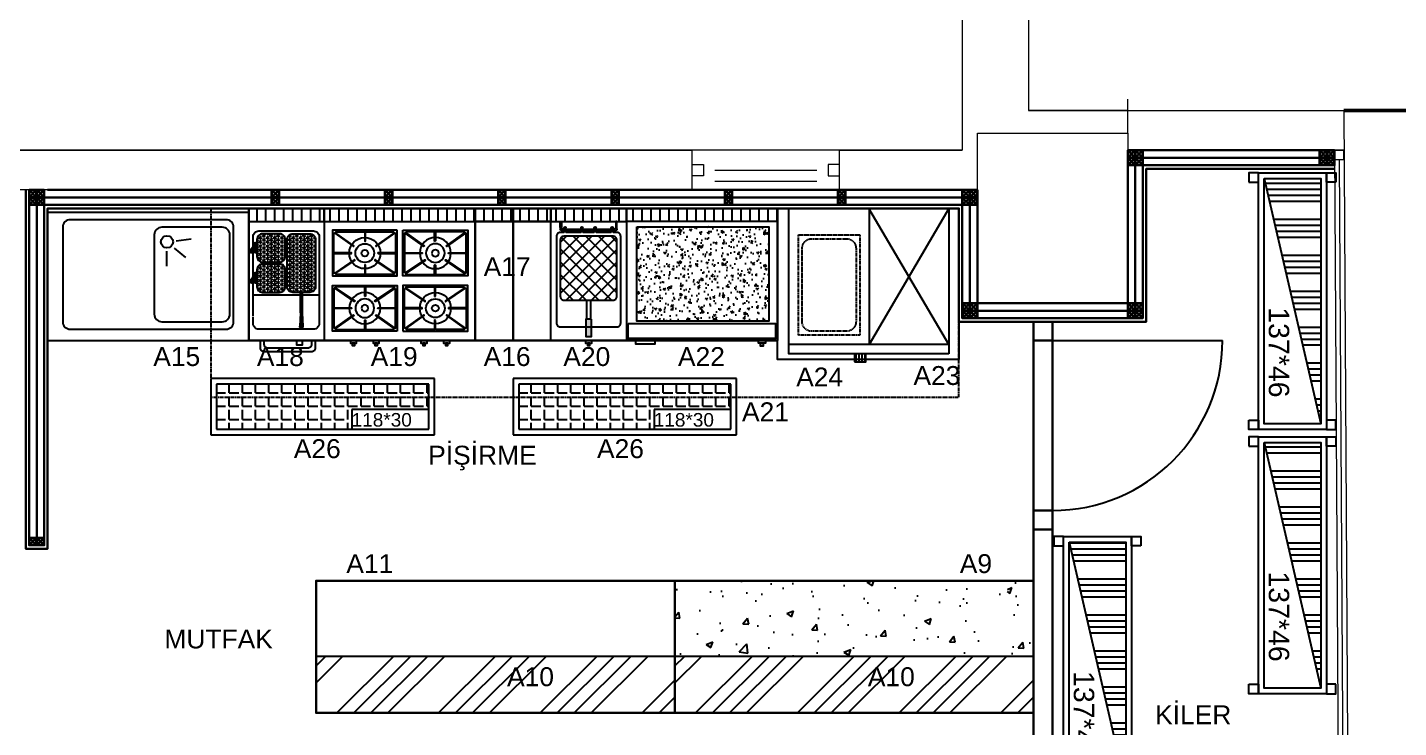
# Model space of a CAD drawing. Header units: inches. Extents: x -51836 to -42603, y 323 to 5499.
# Drawn here: x -48052 to -47325, y 3325 to 3696 of the extents above; entities that cross this region are included whole.
import ezdxf

# ---------------------------------------------------------------- set-up
doc = ezdxf.new("R2010")
doc.units = ezdxf.units.IN
doc.header["$MEASUREMENT"] = 0
doc.linetypes.add('DASHED', pattern=[0.75, 0.5, -0.25])
doc.layers.add('A-CAM', color=2, linetype='Continuous', lineweight=20)
doc.layers.add('G3', color=7, linetype='Continuous', lineweight=30)
for name, color, linetype in [('Kıtc-002 Çizgi', 7, 'Continuous'), ('Kıtc-028 Yer Izgarası', 252, 'Continuous'), ('Kıtc-041 İstif Rafı', 7, 'Continuous'), ('S2000-002 Çizgi', 7, 'Continuous'), ('S2000-003 Kapı', 3, 'Continuous'), ('S2000-008 Rakam', 1, 'Continuous'), ('S2000-040 Davlumbaz', 4, 'Continuous')]:
    doc.layers.add(name, color=color, linetype=linetype)
doc.styles.get("Standard").update_dxf_attribs({"font": 'arial.ttf'})

# ---------------------------------------------------------------- blocks, each defined once
blk = doc.blocks.new('A$C6C78665C')
at = {"layer": 'Kıtc-002 Çizgi'}
blk.add_lwpolyline([(31.23, 22.01), (0, 22.01), (0, 0), (31.23, 0), (31.23, 22.01)], dxfattribs=at)
blk.add_lwpolyline([(15.61, 21.26), (15.61, 16.88, 0.414214), (15.76, 16.73), (15.84, 16.73, 0.414214), (15.99, 16.88), (15.99, 21.26), (29.29, 21.26, -0.668179), (29.56, 20.61), (20.95, 14.5, 0.810443), (21.25, 14.27), (30.09, 20.6, -0.668179), (30.47, 20.44), (30.47, 11.19), (22.1, 11.19, 0.414214), (21.94, 11.04), (21.94, 10.97, 0.414214), (22.1, 10.82), (30.47, 10.82), (30.47, 1.93, -0.668179), (29.83, 1.67), (20.71, 7.78, 0.810443), (20.48, 7.48), (29.82, 1.14, -0.668179), (29.66, 0.75), (15.99, 0.75), (15.99, 5.13, 0.414214), (15.84, 5.28), (15.76, 5.28, 0.414214), (15.61, 5.13), (15.61, 0.75), (1.93, 0.75, -0.668179), (1.67, 1.4), (10.78, 7.51, 0.810443), (10.48, 7.74), (1.14, 1.41, -0.668179), (0.75, 1.57), (0.75, 10.82), (9.13, 10.82, 0.414214), (9.28, 10.97), (9.28, 11.04, 0.414214), (9.13, 11.19), (0.75, 11.19), (0.75, 20.44, -0.668179), (1.14, 20.6), (9.98, 14.27, 0.810443), (10.28, 14.5), (1.67, 20.61, -0.668179), (1.93, 21.26)], format="xyb", close=True, dxfattribs=at)
for radius in [7.5, 4.5, 1.61]:
    blk.add_circle((15.61, 11), radius, dxfattribs=at)
blk = doc.blocks.new('A$C75CF3E82')
at = {"layer": 'Kıtc-002 Çizgi'}
h = blk.add_hatch(dxfattribs=at)
h.set_pattern_fill('ANSI31', color=256, scale=1.5, angle=45, style=0)
h.set_pattern_definition([(90, (-2757.95, -5802.315), (-4.7625, 9e-16), [])])
h.paths.add_polyline_path([(80, 65.62), (80, 72.62), (0.04, 72.62), (0.04, 65.62)])
blk.add_line((80, 65.62), (0, 65.62), dxfattribs=at)
for points in [[(0, 72.62), (80, 72.62), (80, 2.62), (0, 2.62)], [(13.54, 2.62), (16.82, 2.62), (16.82, 1.31), (13.54, 1.31)], [(14.52, 1.31), (15.83, 1.31), (15.83, 0), (14.52, 0)], [(25.54, 2.62), (28.82, 2.62), (28.82, 1.31), (25.54, 1.31)], [(26.52, 1.31), (27.83, 1.31), (27.83, 0), (26.52, 0)], [(50.89, 2.62), (54.17, 2.62), (54.17, 1.31), (50.89, 1.31)], [(51.87, 1.31), (53.18, 1.31), (53.18, 0), (51.87, 0)], [(62.89, 2.62), (66.17, 2.62), (66.17, 1.31), (62.89, 1.31)], [(63.87, 1.31), (65.18, 1.31), (65.18, 0), (63.87, 0)]]:
    blk.add_lwpolyline(points, close=True, dxfattribs=at)
for p, xscale, yscale, zscale in [((4, 36.84), 1.099999999999909, 1.099999999999909, 1.099999999999909), ((75.7, 36.84), -1.099999999999909, 1.100000000000362, 1.1)]:
    blk.add_blockref('A$C6C78665C', p, dxfattribs=dict(at, xscale=xscale, yscale=yscale, zscale=zscale))
at = {"layer": 'Kıtc-002 Çizgi', "rotation": 180}
for p, xscale, yscale, zscale in [((4, 31.84), -1.099999999999909, 1.100000000000362, 1.1), ((75.7, 31.84), 1.099999999999909, 1.099999999999909, 1.099999999999909)]:
    blk.add_blockref('A$C6C78665C', p, dxfattribs=dict(at, xscale=xscale, yscale=yscale, zscale=zscale))
blk = doc.blocks.new('A$C4C8D6271')
at = {"layer": 'Kıtc-002 Çizgi'}
h = blk.add_hatch(dxfattribs=at)
h.set_pattern_fill('ANSI31', color=256, scale=1.5, angle=45, style=0)
h.set_pattern_definition([(90, (-3458.603, -4993.7387), (-4.7625, 9e-16), [])])
h.paths.add_polyline_path([(0, 72.62), (0, 65.62), (40, 65.62), (40, 72.62)])
h = blk.add_hatch(color=256, dxfattribs=at)
h.paths.add_polyline_path([(35, 61.8), (35, 62.44), (35, 65.62), (34.36, 65.62), (34.36, 62.44, -0.414214), (33.36, 61.44), (33, 61.44), (33, 60.8), (34, 60.8, 0.414214)])
h.paths.add_polyline_path([(32, 61.44), (24, 61.44), (24, 60.8), (32, 60.8)])
h.paths.add_polyline_path([(23, 61.44), (17, 61.44), (17, 60.8), (23, 60.8)])
h.paths.add_polyline_path([(16, 61.44), (8, 61.44), (8, 60.8), (16, 60.8)])
h.paths.add_polyline_path([(5.64, 62.44), (5.64, 65.62), (5, 65.62), (5, 61.8, 0.414214), (6, 60.8), (6.64, 60.8), (7, 60.8), (7, 61.44), (6.64, 61.44, -0.414214)])
h = blk.add_hatch(dxfattribs=at)
h.set_pattern_fill('ANSI37', color=256, scale=1.5, style=0)
h.set_pattern_definition([(45, (-3527.4763, -4976.5224), (-3.367596, 3.367596), []), (135, (-3527.4763, -4976.5224), (-3.367596, -3.367596), [])])
h.paths.add_polyline_path([(7, 57.84, 0.414214), (5, 55.84), (5, 26.01, 0.414214), (7, 24.01), (33, 24.01, 0.414214), (35, 26.01), (35, 55.84, 0.414214), (33, 57.84)])
blk.add_hatch(color=256, dxfattribs=at).paths.add_polyline_path([(18.49, 14.01), (21.51, 14.01), (21.51, 4.84), (18.49, 4.84)])
for p, q in [((5, 61.8), (5, 65.62)), ((5, 65.62), (5.64, 65.62)), ((5.64, 65.62), (5.64, 62.44)), ((34.36, 65.62), (34.36, 62.44)), ((35, 65.62), (34.36, 65.62)), ((35, 62.44), (35, 65.62)), ((6.64, 60.8), (6, 60.8)), ((6.64, 61.44), (7, 61.44)), ((7, 60.8), (6.64, 60.8)), ((7, 59.84), (7, 62.32)), ((8, 59.84), (8, 62.32)), ((8, 61.44), (16, 61.44)), ((16, 60.8), (8, 60.8)), ((16, 59.84), (16, 62.32)), ((17, 59.84), (17, 62.32)), ((17, 61.44), (23, 61.44)), ((23, 60.8), (17, 60.8)), ((23, 59.84), (23, 62.32)), ((24, 59.84), (24, 62.32)), ((24, 61.44), (32, 61.44)), ((32, 60.8), (24, 60.8)), ((32, 59.84), (32, 62.32)), ((33, 59.84), (33, 62.32)), ((33, 61.44), (33.36, 61.44)), ((34, 60.8), (33, 60.8)), ((35, 62.44), (35, 61.8))]:
    blk.add_line(p, q, dxfattribs=at)
for points in [[(0, 2.62), (40, 2.62), (40, 72.62), (0, 72.62)], [(0, 72.62), (40, 72.62), (40, 65.62), (0, 65.62)], [(19, 24.01), (19, 14.01), (21, 14.01), (21, 24.01)], [(18.49, 14.01), (21.51, 14.01), (21.51, 4.84), (18.49, 4.84)], [(18.36, 2.62), (21.64, 2.62), (21.64, 1.31), (18.36, 1.31)], [(19.34, 1.31), (20.66, 1.31), (20.66, 0), (19.34, 0)]]:
    blk.add_lwpolyline(points, close=True, dxfattribs=at)
for points in [[(29, 9.84), (5, 9.84, -0.414214), (3, 11.84), (3, 57.84, -0.414214), (5, 59.84), (7, 59.84)], [(33, 59.84), (35, 59.84, -0.414214), (37, 57.84), (37, 11.84, -0.414214), (35, 9.84), (29, 9.84)]]:
    blk.add_lwpolyline(points, format="xyb", dxfattribs=at)
for points in [[(8, 59.84), (16, 59.84)], [(17, 59.84), (23, 59.84)], [(24, 59.84), (32, 59.84)]]:
    blk.add_lwpolyline(points, dxfattribs=at)
blk.add_lwpolyline([(7, 57.84), (33, 57.84, -0.414214), (35, 55.84), (35, 26.01, -0.414214), (33, 24.01), (7, 24.01, -0.414214), (5, 26.01), (5, 55.84, -0.414214)], format="xyb", close=True, dxfattribs=at)
for centre, radius, start, end in [((6, 61.8), 1, 180, 270), ((6.64, 62.44), 1, 180, 270), ((7.5, 62.32), 0.5, 0, 180), ((16.5, 62.32), 0.5, 0, 180), ((23.5, 62.32), 0.5, 0, 180), ((32.5, 62.32), 0.5, 0, 180), ((33.36, 62.44), 1, 270, 0), ((34, 61.8), 1, 270, 0)]:
    blk.add_arc(centre, radius, start, end, dxfattribs=at)
blk = doc.blocks.new('A$C687967E6')
at = {"layer": 'Kıtc-002 Çizgi'}
h = blk.add_hatch(dxfattribs=at)
h.set_pattern_fill('ANSI31', color=256, scale=1.5, angle=45, style=0)
h.set_pattern_definition([(90, (-3652.638, -4988.124), (-4.7625, 9e-16), [])])
h.paths.add_polyline_path([(40, 69), (40, 76), (0, 76), (0, 69)])
h = blk.add_hatch(dxfattribs=at)
h.set_pattern_fill('HEX', color=256, scale=0.2, style=0)
h.set_pattern_definition([(0, (-3709.3886, -4964.9235), (0, 1.099852), [0.635, -1.27]), (120, (-3709.3886, -4964.9235), (-0.95249977, -0.549926), [0.635, -1.27]), (60, (-3708.7536, -4964.9235), (-0.95249977, 0.549926), [0.635, -1.27])])
h.paths.add_polyline_path([(7.64, 62.53, 0.414214), (4.64, 59.53), (4.64, 34.53, 0.414214), (7.64, 31.53), (16.64, 31.53, 0.414214), (19.64, 34.53), (19.64, 59.53, 0.414214), (16.64, 62.53)])
h = blk.add_hatch(dxfattribs=at)
h.set_pattern_fill('HEX', color=256, scale=0.2, style=0)
h.set_pattern_definition([(180, (3749.6625, -4964.9235), (0, 1.099852), [0.635, -1.27]), (60, (3749.6625, -4964.9235), (0.95249977, -0.549926), [0.635, -1.27]), (120, (3749.0275, -4964.9235), (0.95249977, 0.549926), [0.635, -1.27])])
h.paths.add_polyline_path([(23.64, 62.53, 0.414214), (20.64, 59.53), (20.64, 50.53, 0.414214), (23.64, 47.53), (32.64, 47.53, 0.414214), (35.64, 50.53), (35.64, 59.53, 0.414214), (32.64, 62.53)])
for points in [[(37.81, 52.86, 1), (39.28, 53.64), (37.9, 55.46), (37.07, 55.03)], [(37.81, 36.83, 1), (39.28, 37.61), (37.9, 39.43), (37.07, 38.99)], [(11.3, 13.39, 1), (12.97, 13.39), (12.6, 20.65), (11.67, 20.65)]]:
    blk.add_hatch(color=256, dxfattribs=at).paths.add_polyline_path(points)
h = blk.add_hatch(dxfattribs=at)
h.set_pattern_fill('HEX', color=256, scale=0.2, style=0)
h.set_pattern_definition([(180, (3749.6625, -4980.9235), (0, 1.099852), [0.635, -1.27]), (60, (3749.6625, -4980.9235), (0.95249977, -0.549926), [0.635, -1.27]), (120, (3749.0275, -4980.9235), (0.95249977, 0.549926), [0.635, -1.27])])
h.paths.add_polyline_path([(23.64, 46.53, 0.414214), (20.64, 43.53), (20.64, 34.53, 0.414214), (23.64, 31.53), (32.64, 31.53, 0.414214), (35.64, 34.53), (35.64, 43.53, 0.414214), (32.64, 46.53)])
for p, q in [((37.9, 55.46), (37.07, 55.03)), ((37.07, 55.03), (37.81, 52.86)), ((37.9, 55.46), (39.28, 53.64)), ((37.9, 39.43), (37.07, 38.99)), ((37.07, 38.99), (37.81, 36.83)), ((37.9, 39.43), (39.28, 37.61)), ((2.68, 30.03), (11.67, 30.03)), ((12.6, 30.03), (37.68, 30.03)), ((11.67, 20.65), (11.3, 13.39)), ((12.6, 20.65), (11.67, 20.65)), ((12.6, 20.65), (12.97, 13.39))]:
    blk.add_line(p, q, dxfattribs=at)
for points in [[(0, 6), (40, 6), (40, 76), (0, 76)], [(0, 76), (40, 76), (40, 69), (0, 69)], [(11.5, 6), (14.78, 6), (14.78, 3.69), (11.5, 3.69)]]:
    blk.add_lwpolyline(points, close=True, dxfattribs=at)
for points in [[(37.68, 19.03), (37.68, 61.03, 0.414214), (34.68, 64.03), (5.68, 64.03, 0.414214), (2.68, 61.03), (2.68, 18.68)], [(2.68, 18.68), (2.68, 15.03, 0.414214), (5.68, 12.03), (34.68, 12.03, 0.414214), (37.68, 15.03), (37.68, 18.6)]]:
    blk.add_lwpolyline(points, format="xyb", dxfattribs=at)
for points in [[(7.64, 31.53), (16.64, 31.53, 0.414214), (19.64, 34.53), (19.64, 59.53, 0.414214), (16.64, 62.53), (7.64, 62.53, 0.414214), (4.64, 59.53), (4.64, 34.53, 0.414214)], [(32.64, 47.53), (23.64, 47.53, -0.414214), (20.64, 50.53), (20.64, 59.53, -0.414214), (23.64, 62.53), (32.64, 62.53, -0.414214), (35.64, 59.53), (35.64, 50.53, -0.414214)], [(32.64, 31.53), (23.64, 31.53, -0.414214), (20.64, 34.53), (20.64, 43.53, -0.414214), (23.64, 46.53), (32.64, 46.53, -0.414214), (35.64, 43.53), (35.64, 34.53, -0.414214)], [(6.75, 0), (31.75, 0, 0.414214), (33.75, 2), (33.75, 6), (4.75, 6), (4.75, 2, 0.414214)], [(8.75, 2), (29.75, 2, 0.414214), (31.75, 4), (31.75, 6), (6.75, 6), (6.75, 4, 0.414214)]]:
    blk.add_lwpolyline(points, format="xyb", close=True, dxfattribs=at)
for points in [[(37.9, 55.46), (36.55, 58.01), (35.72, 57.57), (37.07, 55.03)], [(35.72, 57.57), (35.72, 52.49), (36.66, 52.49), (36.66, 55.81)], [(35.72, 53.08), (35.72, 52.49)], [(37.9, 39.43), (36.55, 41.97), (35.72, 41.54), (37.07, 38.99)], [(35.72, 41.54), (35.72, 36.46), (36.66, 36.46), (36.66, 39.78)], [(35.72, 37.05), (35.72, 36.46)], [(12.6, 20.65), (12.6, 31.53), (11.67, 31.53), (11.67, 20.65)]]:
    blk.add_lwpolyline(points, dxfattribs=at)
for centre, start, end in [((38.54, 53.25), 189.38009, 46.50604), ((38.54, 37.22), 189.38009, 46.50604), ((12.14, 13.39), 161.43703, 18.56297)]:
    blk.add_arc(centre, 0.835, start, end, dxfattribs=at)
blk = doc.blocks.new('A$C607B2ABD')
at = {"layer": 'Kıtc-002 Çizgi'}
h = blk.add_hatch(dxfattribs=at)
h.set_pattern_fill('ANSI31', color=256, scale=1.5, angle=45, style=0)
h.set_pattern_definition([(90, (-2258.432, -7094.4935), (-4.7625, 9e-16), [])])
h.paths.add_polyline_path([(0, 70), (0, 63), (40, 63), (40, 70)])
blk.add_line((40, 63), (0, 63), dxfattribs=at)
for points in [[(0, 70), (40, 70), (40, 0), (0, 0)], [(0, 63), (40, 63), (40, 0), (0, 0)]]:
    blk.add_lwpolyline(points, close=True, dxfattribs=at)
blk = doc.blocks.new('A$C6B106424')
at = {"layer": 'Kıtc-002 Çizgi'}
h = blk.add_hatch(dxfattribs=at)
h.set_pattern_fill('LINE', color=256, scale=0.5, angle=90, style=0)
h.set_pattern_definition([(90, (-1215.703, -3768.8105), (-1.5875, 1e-16), [])])
h.paths.add_polyline_path([(50.06, 4.26), (43.91, 4.26), (43.91, 0), (50.06, 0)])
for p, q in [((0, 9.26), (42.35, 81.36)), ((0, 81.36), (42.2, 9.26)), ((42.2, 81.36), (42.2, 9.26)), ((0, 9.26), (84.7, 9.26))]:
    blk.add_line(p, q, dxfattribs=at)
for points in [[(0, 4.26), (84.7, 4.26), (84.7, 81.36), (0, 81.36)], [(50.06, 0), (43.91, 0), (43.91, 4.26), (50.06, 4.26)]]:
    blk.add_lwpolyline(points, close=True, dxfattribs=at)
at = {"layer": 'Kıtc-002 Çizgi', "linetype": 'DASHED'}
blk.add_lwpolyline([(47.2, 67.26), (47.2, 14.26), (79.7, 14.26), (79.7, 67.26)], close=True, dxfattribs=at)
blk.add_lwpolyline([(49.2, 60.26), (49.2, 21.26, 0.414214), (54.2, 16.26), (72.7, 16.26, 0.414214), (77.7, 21.26), (77.7, 60.26, 0.414214), (72.7, 65.26), (54.2, 65.26, 0.414214)], format="xyb", close=True, dxfattribs=at)
blk = doc.blocks.new('A$C09E06200')
at = {"layer": 'Kıtc-028 Yer Izgarası'}
for p, q in [((118.4, 30), (0, 30)), ((0, 30), (0, 0)), ((118.4, 0), (118.4, 30)), ((115.4, 27), (3, 27)), ((3, 27), (3, 3)), ((3, 22.26), (7.74, 22.26)), ((9.65, 22.26), (9.65, 27)), ((9.65, 22.26), (14.73, 22.26)), ((16.63, 22.26), (16.63, 27)), ((16.63, 22.26), (21.71, 22.26)), ((23.62, 22.26), (23.62, 27)), ((23.62, 22.26), (28.7, 22.26)), ((30.6, 22.26), (30.6, 27)), ((30.6, 22.26), (35.68, 22.26)), ((37.59, 22.26), (37.59, 27)), ((37.59, 22.26), (42.67, 22.26)), ((44.57, 22.26), (44.57, 27)), ((44.57, 22.26), (49.65, 22.26)), ((51.56, 22.26), (51.56, 27)), ((51.56, 22.26), (56.64, 22.26)), ((58.54, 22.26), (58.54, 27)), ((58.54, 22.26), (63.62, 22.26)), ((65.53, 22.26), (65.53, 27)), ((65.53, 22.26), (70.61, 22.26)), ((72.51, 22.26), (72.51, 27)), ((72.51, 22.26), (77.59, 22.26)), ((79.5, 22.26), (79.5, 27)), ((79.5, 22.26), (84.58, 22.26)), ((86.48, 22.26), (86.48, 27)), ((86.48, 22.26), (91.56, 22.26)), ((93.47, 22.26), (93.47, 27)), ((93.47, 22.26), (98.55, 22.26)), ((100.45, 22.26), (100.45, 27)), ((100.45, 22.26), (105.53, 22.26)), ((107.44, 22.26), (107.44, 27)), ((107.44, 22.26), (112.52, 22.26)), ((114.42, 22.26), (114.42, 27)), ((114.42, 22.26), (115.4, 22.26)), ((115.4, 3), (115.4, 27)), ((3, 15.27), (7.74, 15.27)), ((9.65, 15.27), (9.65, 20.35)), ((9.65, 15.27), (14.73, 15.27)), ((16.63, 15.27), (16.63, 20.35)), ((16.63, 15.27), (21.71, 15.27)), ((23.62, 15.27), (23.62, 20.35)), ((23.62, 15.27), (28.7, 15.27)), ((30.6, 15.27), (30.6, 20.35)), ((30.6, 15.27), (35.68, 15.27)), ((37.59, 15.27), (37.59, 20.35)), ((37.59, 15.27), (42.67, 15.27)), ((44.57, 15.27), (44.57, 20.35)), ((44.57, 15.27), (49.65, 15.27)), ((51.56, 15.27), (51.56, 20.35)), ((51.56, 15.27), (56.64, 15.27)), ((58.54, 15.27), (58.54, 20.35)), ((58.54, 15.27), (63.62, 15.27)), ((65.53, 15.27), (65.53, 20.35)), ((65.53, 15.27), (70.61, 15.27)), ((72.51, 15.27), (72.51, 20.35)), ((72.51, 15.27), (77.59, 15.27)), ((79.5, 15.27), (79.5, 20.35)), ((79.5, 15.27), (84.58, 15.27)), ((86.48, 15.27), (86.48, 20.35)), ((86.48, 15.27), (91.56, 15.27)), ((93.47, 15.27), (93.47, 20.35)), ((93.47, 15.27), (98.55, 15.27)), ((100.45, 15.27), (100.45, 20.35)), ((100.45, 15.27), (105.53, 15.27)), ((107.44, 15.27), (107.44, 20.35)), ((107.44, 15.27), (112.52, 15.27)), ((114.42, 15.27), (114.42, 20.35)), ((114.42, 15.27), (115.4, 15.27)), ((3, 8.29), (7.74, 8.29)), ((9.65, 8.29), (9.65, 13.37)), ((9.65, 8.29), (14.73, 8.29)), ((16.63, 8.29), (16.63, 13.37)), ((16.63, 8.29), (21.71, 8.29)), ((23.62, 8.29), (23.62, 13.37)), ((23.62, 8.29), (28.7, 8.29)), ((30.6, 8.29), (30.6, 13.37)), ((30.6, 8.29), (35.68, 8.29)), ((37.59, 8.29), (37.59, 13.37)), ((37.59, 8.29), (42.67, 8.29)), ((44.57, 8.29), (44.57, 13.37)), ((44.57, 8.29), (49.65, 8.29)), ((51.56, 8.29), (51.56, 13.37)), ((51.56, 8.29), (56.64, 8.29)), ((58.54, 8.29), (58.54, 13.37)), ((58.54, 8.29), (63.62, 8.29)), ((65.53, 8.29), (65.53, 13.37)), ((65.53, 8.29), (70.61, 8.29)), ((72.51, 8.29), (72.51, 13.37)), ((115.4, 13.5), (74.67, 13.5)), ((74.67, 13.5), (74.67, 3)), ((115.4, 3), (115.4, 13.5)), ((0, 0), (118.4, 0)), ((3, 3), (115.4, 3)), ((9.65, 3), (9.65, 6.38)), ((16.63, 3), (16.63, 6.38)), ((23.62, 3), (23.62, 6.38)), ((30.6, 3), (30.6, 6.38)), ((37.59, 3), (37.59, 6.38)), ((44.57, 3), (44.57, 6.38)), ((51.56, 3), (51.56, 6.38)), ((58.54, 3), (58.54, 6.38)), ((65.53, 3), (65.53, 6.38)), ((72.51, 3), (72.51, 6.38)), ((74.67, 3), (115.4, 3))]:
    blk.add_line(p, q, dxfattribs=at)
blk.add_text('118*30', height=7.2, dxfattribs=at).set_placement((74.5, 4.43))
blk = doc.blocks.new('A$C0D3C79C0')
at = {"layer": 'Kıtc-002 Çizgi'}
h = blk.add_hatch(dxfattribs=at)
h.set_pattern_fill('ANSI31', color=256, scale=1.5, angle=45, style=0)
h.set_pattern_definition([(90, (-4825.414, -5279.878), (-4.7625, 9e-16), [])])
h.paths.add_polyline_path([(80, 65.92), (80, 72.92), (0, 72.92), (0, 65.92)])
h = blk.add_hatch(dxfattribs=at)
h.set_pattern_fill('AR-CONC', color=256, scale=0.05, angle=45, style=0)
h.set_pattern_definition([(95, (-2766.7265, -4991.208), (7.004733, 5.877669), [0.9525, -10.4775]), (40, (-2766.726, -4991.208), (-8.000894, 5.50885), [0.762, -8.382]), (145.451, (-2766.143, -4990.718), (-0.996108, 11.386512), [0.8095, -8.9045]), (91.1842, (-2768.523, -4989.412), (11.070512, 8.09767), [1.42875, -15.71625]), (141.6356, (-2767.6, -4988.737), (-0.354307, 17.141322), [1.21425, -13.35675]), (36.184, (-2768.523, -4989.412), (-0.35428, 17.14132), [1.143, -12.573]), (66, (-2767.1755, -4988.963), (8.976028, 1.744763), [0.9525, -10.4775]), (11, (-2767.1755, -4988.963), (-4.326996, 8.69706), [0.762, -8.382]), (116.4514, (-2766.4275, -4988.817), (4.649002, 10.441823), [0.8095, -8.9045]), (82.5, (-2766.7265, -4991.2078), (-2.8802735, 3.0986707), [0, -8.2804, 0, -8.509, 0, -8.41375]), (52.5, (-2766.7265, -4991.208), (-1.1794864, 5.90435), [0, -4.8514, 0, -8.0899, 0, -3.20675]), (12.5, (-2768.729, -4993.2104), (4.9963932, 4.5913098), [0, -3.175, 0, -9.906, 0, -13.1445]), (2.5, (-2769.627, -4994.1084), (4.338195, 6.1361196), [0, -4.1275, 0, -6.5786, 0, -9.3345])])
h.paths.add_polyline_path([(75.53, 13.21), (75.53, 63.21), (5.53, 63.21), (5.53, 13.21)])
for points in [[(0, 2.92), (80, 2.92), (80, 72.92), (0, 72.92)], [(0, 72.92), (80, 72.92), (80, 65.92), (0, 65.92)], [(5.53, 63.21), (75.53, 63.21), (75.53, 13.21), (5.53, 13.21)], [(1, 11.92), (79, 11.92), (79, 3.92), (1, 3.92)], [(5, 2.92), (15, 2.92), (15, 0.92), (5, 0.92)], [(70.06, 2.92), (73.7, 2.92), (73.7, 1.46), (70.06, 1.46)], [(71.02, 1.46), (72.48, 1.46), (72.48, 0), (71.02, 0)]]:
    blk.add_lwpolyline(points, close=True, dxfattribs=at)
blk = doc.blocks.new('A$C728B608C')
at = {"layer": 'Kıtc-041 İstif Rafı'}
h = blk.add_hatch(dxfattribs=at)
h.set_pattern_fill('ANSI34', color=254, angle=45)
h.set_pattern_definition([(90, (8635.455, 5796.05), (-19.05, 4e-15), []), (90, (8638.63, 5799.225), (-19.05, 4e-15), []), (90, (8641.805, 5802.4), (-19.05, 4e-15), []), (90, (8644.98, 5805.575), (-19.05, 4e-15), [])])
h.paths.add_polyline_path([(133, 38), (3, 38), (3, 8)])
blk.add_line((3, 8), (133, 38), dxfattribs=at)
for points in [[(5, 46), (5, 41), (0, 41), (0, 46)], [(131, 46), (131, 41), (136, 41), (136, 46)], [(0, 5), (0, 41), (136, 41), (136, 5)], [(3, 8), (3, 38), (133, 38), (133, 8)], [(5, 0), (5, 5), (0, 5), (0, 0)], [(131, 0), (131, 5), (136, 5), (136, 0)]]:
    blk.add_lwpolyline(points, close=True, dxfattribs=at)
blk.add_text('137*46', height=10.8, dxfattribs=at).set_placement((71.23, 10.5))
blk = doc.blocks.new('4. kat')
at = {"layer": 'A-CAM', "color": 7, "linetype": 'Continuous', "lineweight": 20}
for p, q in [((-51938.49, 19909.12), (-51938.49, 19813.21)), ((-51885.86, 19801.21), (-51885.86, 19819.21)), ((-51973.52, 19812.21), (-51973.52, 19792.21)), ((-51973.49, 19812.21), (-51973.49, 19792.21)), ((-51885.86, 19813.21), (-51938.49, 19813.21)), ((-52503.52, 19792.21), (-52116.52, 19792.21)), ((-52503.49, 19792.21), (-52116.49, 19792.21)), ((-52116.52, 19771.21), (-52116.52, 19792.21)), ((-52038.52, 19792.21), (-52116.52, 19792.21)), ((-52116.49, 19771.21), (-52116.49, 19792.21)), ((-52038.49, 19792.21), (-52116.49, 19792.21)), ((-52038.52, 19771.21), (-52038.52, 19792.21)), ((-52038.52, 19792.21), (-51973.52, 19792.21)), ((-52038.49, 19771.21), (-52038.49, 19792.21)), ((-52038.49, 19792.21), (-51973.49, 19792.21)), ((-52104.52, 19781.71), (-52050.52, 19781.71)), ((-52104.49, 19781.71), (-52050.49, 19781.71)), ((-52050.52, 19775.71), (-52104.52, 19775.71)), ((-52050.49, 19775.71), (-52104.49, 19775.71)), ((-52333.52, 19771.21), (-52503.52, 19771.21)), ((-52333.49, 19771.21), (-52503.49, 19771.21)), ((-52305.49, 19771.21), (-52333.49, 19771.21)), ((-52116.49, 19771.21), (-52305.49, 19771.21)), ((-51986.02, 19771.21), (-52175.02, 19771.21)), ((-52135.02, 19771.21), (-52163.02, 19771.21)), ((-52038.52, 19771.21), (-52116.52, 19771.21)), ((-52038.49, 19771.21), (-52116.49, 19771.21)), ((-51965.52, 19771.21), (-52038.52, 19771.21)), ((-51965.49, 19771.21), (-52038.49, 19771.21))]:
    blk.add_line(p, q, dxfattribs=at)
for points in [[(-51973.49, 19909.12), (-51973.49, 19792.21), (-52503.49, 19792.21)], [(-51771.48, 19813.21), (-51764.35, 18598.21), (-53132.99, 18598.21)], [(-51938.49, 19813.21), (-51771.45, 19813.21)], [(-51776.36, 19792.21), (-51769.35, 18603.21), (-53132.99, 18603.21)], [(-51885.86, 19792.21), (-51771.36, 19792.21)], [(-51776.36, 19792.21), (-51771.36, 19792.21)], [(-51776.39, 19787.21), (-51771.39, 19787.21)], [(-51776.36, 19787.21), (-51771.36, 19787.21)], [(-51773.96, 19787.21), (-51766.85, 18603.21)]]:
    blk.add_lwpolyline(points, dxfattribs=at)
for points in [[(-51965.52, 19801.21), (-51885.89, 19801.21), (-51885.89, 19711.21), (-51965.52, 19711.21), (-51965.52, 19801.21)], [(-51965.49, 19801.21), (-51885.86, 19801.21), (-51885.86, 19711.21), (-51965.49, 19711.21), (-51965.49, 19801.21)], [(-51776.36, 19787.21), (-51771.39, 19787.21), (-51771.39, 19792.21), (-51776.36, 19792.21)], [(-51776.34, 19787.21), (-51771.36, 19787.21), (-51771.36, 19792.21), (-51776.34, 19792.21)], [(-52116.52, 19784.71), (-52110.52, 19784.71), (-52110.52, 19778.71), (-52116.52, 19778.71), (-52116.52, 19784.71)], [(-52116.49, 19784.71), (-52110.49, 19784.71), (-52110.49, 19778.71), (-52116.49, 19778.71), (-52116.49, 19784.71)], [(-52038.52, 19784.71), (-52044.52, 19784.71), (-52044.52, 19778.71), (-52038.52, 19778.71), (-52038.52, 19784.71)], [(-52038.49, 19784.71), (-52044.49, 19784.71), (-52044.49, 19778.71), (-52038.49, 19778.71), (-52038.49, 19784.71)]]:
    blk.add_lwpolyline(points, close=True, dxfattribs=at)

msp = doc.modelspace()

# ---------------------------------------------------------------- hatches: boundary and pattern name
at = {"layer": 'Kıtc-002 Çizgi'}
h = msp.add_hatch(dxfattribs=at)
h.set_pattern_fill('ANSI34', color=254, scale=2, style=0)
h.set_pattern_definition([(45, (-52296.01, 1295.632), (-26.94077, 26.94077), []), (45, (-52287.03, 1295.632), (-26.94077, 26.94077), []), (45, (-52278.05, 1295.632), (-26.94077, 26.94077), []), (45, (-52269.07, 1295.632), (-26.94077, 26.94077), [])])
h.paths.add_polyline_path([(-47898.69, 3363.13), (-47898.69, 3333.13), (-47708.69, 3333.13), (-47708.69, 3363.13)])
h = msp.add_hatch(dxfattribs=at)
h.set_pattern_fill('ANSI34', color=254, scale=2, style=0)
h.set_pattern_definition([(45, (-52106.01, 1295.632), (-26.94077, 26.94077), []), (45, (-52097.03, 1295.632), (-26.94077, 26.94077), []), (45, (-52088.05, 1295.632), (-26.94077, 26.94077), []), (45, (-52079.07, 1295.632), (-26.94077, 26.94077), [])])
h.paths.add_polyline_path([(-47708.69, 3363.13), (-47708.69, 3333.13), (-47518.69, 3333.13), (-47518.69, 3363.13)])
at = {"layer": 'S2000-002 Çizgi'}
h = msp.add_hatch(dxfattribs=at)
h.set_pattern_fill('AR-CONC', color=256, scale=0.2)
h.set_pattern_definition([(50, (-56169.973, -500.344), (36.43693, -3.18782), [3.81, -41.91]), (355, (-56169.973, -500.344), (-7.04868, 38.21137), [3.048, -33.52812]), (100.45144, (-56166.937, -500.61), (29.38825, 35.02355), [3.238, -35.61805]), (46.1842, (-56169.973, -490.184), (54.2158, -8.40847), [5.715, -62.865]), (96.63556, (-56165.455, -490.885), (47.48083, 49.48522), [4.857, -53.42712]), (351.18415, (-56169.973, -490.184), (47.48083, 49.48522), [4.572, -50.29195]), (21, (-56164.893, -492.724), (30.32288, -20.45304), [3.81, -41.91]), (326, (-56164.893, -492.724), (12.3604, 36.8376), [3.048, -33.528]), (71.45144, (-56162.367, -494.43), (42.68328, 16.38455), [3.238, -35.61799]), (37.5, (-56169.973, -500.344), (0.61772, 16.911008), [0, -33.1216, 0, -34.036, 0, -33.655]), (7.5, (-56169.973, -500.344), (13.363933, 20.036115), [0, -19.4056, 0, -32.3596, 0, -12.827]), (327.5, (-56181.302, -500.344), (27.11812, -1.145749), [0, -12.7, 0, -39.624, 0, -52.578]), (317.5, (-56186.382, -500.344), (29.625836, 5.0853), [0, -16.51, 0, -26.3144, 0, -37.338])])
h.paths.add_polyline_path([(-47568.69, 3400.13), (-47705.69, 3400.13), (-47705.69, 3363.13), (-47568.69, 3363.13)], flags=17)
h.paths.add_polyline_path([(-47565.69, 3403.13), (-47708.69, 3403.13), (-47708.69, 3363.13), (-47705.69, 3363.13), (-47705.69, 3400.13), (-47568.69, 3400.13), (-47568.69, 3363.13), (-47565.69, 3363.13)])
h.paths.add_polyline_path([(-47518.69, 3403.13), (-47565.69, 3403.13), (-47565.69, 3363.13), (-47518.69, 3363.13)])
h.paths.add_polyline_path([(-47551.69, 3398.11), (-47551.52, 3398.84), (-47551.03, 3399.48), (-47550.22, 3399.93), (-47549.07, 3400.11), (-47547.62, 3399.93), (-47545.91, 3399.48), (-47544.05, 3398.84), (-47542.1, 3398.11), (-47540.15, 3398.84), (-47538.29, 3399.48), (-47536.59, 3399.93), (-47535.13, 3400.11), (-47533.99, 3399.93), (-47533.17, 3399.48), (-47532.68, 3398.84), (-47532.52, 3398.11), (-47532.68, 3397.37), (-47533.17, 3396.73), (-47533.99, 3396.28), (-47535.13, 3396.1), (-47536.59, 3396.28), (-47538.29, 3396.73), (-47540.15, 3397.37), (-47542.1, 3398.11), (-47544.05, 3397.37), (-47545.91, 3396.73), (-47547.62, 3396.28), (-47549.07, 3396.1), (-47550.22, 3396.28), (-47551.03, 3396.73), (-47551.52, 3397.37)], flags=16)
h.paths.add_polyline_path([(-47544.05, 3398.84), (-47545.91, 3399.48), (-47547.62, 3399.93), (-47549.07, 3400.11), (-47550.22, 3399.93), (-47551.03, 3399.48), (-47551.52, 3398.84), (-47551.69, 3398.11), (-47551.52, 3397.37), (-47551.03, 3396.73), (-47550.22, 3396.28), (-47549.07, 3396.1), (-47547.62, 3396.28), (-47545.91, 3396.73), (-47544.05, 3397.37), (-47542.1, 3398.11)], flags=0)
h.paths.add_polyline_path([(-47532.68, 3398.84), (-47533.17, 3399.48), (-47533.99, 3399.93), (-47535.13, 3400.11), (-47536.59, 3399.93), (-47538.29, 3399.48), (-47540.15, 3398.84), (-47542.1, 3398.11), (-47540.15, 3397.37), (-47538.29, 3396.73), (-47536.59, 3396.28), (-47535.13, 3396.1), (-47533.99, 3396.28), (-47533.17, 3396.73), (-47532.68, 3397.37), (-47532.52, 3398.11)], flags=0)

# ---------------------------------------------------------------- linework, layer by layer
at = {"layer": 'A-CAM', "color": 7, "linetype": 'Continuous', "lineweight": 20}
msp.add_lwpolyline([(-47359.36, 3626.13), (-47354.39, 3626.13), (-47354.39, 3631.13), (-47359.36, 3631.13)], close=True, dxfattribs=at)
msp.add_lwpolyline([(-47359.39, 3626.13), (-47354.39, 3626.13)], dxfattribs=at)
at = {"layer": 'G3', "color": 1, "linetype": 'DASHED', "ltscale": 25, "const_width": 2}
msp.add_lwpolyline([(-47354.45, 3652.13), (-46795.4, 3652.13)], dxfattribs=at)
at = {"layer": 'G3'}
for points in [[(-47354.48, 3652.13), (-46402.49, 3655.28)], [(-48040.89, 3610.13), (-47548.52, 3610.13), (-47548.49, 3550.13), (-47468.89, 3550.13), (-47468.86, 3631.13), (-47359.34, 3631.13)]]:
    msp.add_lwpolyline(points, dxfattribs=at)
at = {"layer": 'G3', "color": 1}
for points in [[(-47468.89, 3627.13), (-47464.89, 3627.13), (-47464.89, 3631.13), (-47468.89, 3631.13), (-47468.89, 3627.13)], [(-47468.69, 3630.93), (-47465.09, 3627.33)], [(-47468.69, 3627.33), (-47465.09, 3630.93)], [(-47464.9, 3627.13), (-47460.9, 3627.13), (-47460.9, 3631.13), (-47464.9, 3631.13), (-47464.9, 3627.13)], [(-47464.7, 3630.93), (-47461.1, 3627.33)], [(-47464.7, 3627.33), (-47461.1, 3630.93)], [(-47367.36, 3627.13), (-47363.36, 3627.13), (-47363.36, 3631.13), (-47367.36, 3631.13), (-47367.36, 3627.13)], [(-47367.16, 3630.93), (-47363.56, 3627.33)], [(-47367.16, 3627.33), (-47363.56, 3630.93)], [(-47363.36, 3627.13), (-47359.36, 3627.13), (-47359.36, 3631.13), (-47363.36, 3631.13), (-47363.36, 3627.13)], [(-47363.16, 3630.93), (-47359.56, 3627.33)], [(-47363.16, 3627.33), (-47359.56, 3630.93)], [(-47468.89, 3623.13), (-47464.89, 3623.13), (-47464.89, 3627.13), (-47468.89, 3627.13), (-47468.89, 3623.13)], [(-47468.69, 3626.93), (-47465.09, 3623.33)], [(-47468.69, 3623.33), (-47465.09, 3626.93)], [(-47464.9, 3623.13), (-47460.9, 3623.13), (-47460.9, 3627.13), (-47464.9, 3627.13), (-47464.9, 3623.13)], [(-47464.7, 3626.93), (-47461.1, 3623.33)], [(-47464.7, 3623.33), (-47461.1, 3626.93)], [(-47367.36, 3623.13), (-47363.36, 3623.13), (-47363.36, 3627.13), (-47367.36, 3627.13), (-47367.36, 3623.13)], [(-47367.16, 3626.93), (-47363.56, 3623.33)], [(-47367.16, 3623.33), (-47363.56, 3626.93)], [(-47363.36, 3623.13), (-47359.36, 3623.13), (-47359.36, 3627.13), (-47363.36, 3627.13), (-47363.36, 3623.13)], [(-47363.16, 3626.93), (-47359.56, 3623.33)], [(-47363.16, 3623.33), (-47359.56, 3626.93)], [(-48050.69, 3606.13), (-48046.69, 3606.13), (-48046.69, 3610.13), (-48050.69, 3610.13), (-48050.69, 3606.13)], [(-48050.49, 3609.93), (-48046.89, 3606.33)], [(-48050.49, 3606.33), (-48046.89, 3609.93)], [(-48046.69, 3606.13), (-48042.69, 3606.13), (-48042.69, 3610.13), (-48046.69, 3610.13), (-48046.69, 3606.13)], [(-48046.49, 3609.93), (-48042.89, 3606.33)], [(-48046.49, 3606.33), (-48042.89, 3609.93)], [(-47922.32, 3606.13), (-47918.32, 3606.13), (-47918.32, 3610.13), (-47922.32, 3610.13), (-47922.32, 3606.13)], [(-47922.12, 3609.93), (-47918.52, 3606.33)], [(-47922.12, 3606.33), (-47918.52, 3609.93)], [(-47862.32, 3606.13), (-47858.32, 3606.13), (-47858.32, 3610.13), (-47862.32, 3610.13), (-47862.32, 3606.13)], [(-47862.12, 3609.93), (-47858.52, 3606.33)], [(-47862.12, 3606.33), (-47858.52, 3609.93)], [(-47802.32, 3606.13), (-47798.32, 3606.13), (-47798.32, 3610.13), (-47802.32, 3610.13), (-47802.32, 3606.13)], [(-47802.12, 3609.93), (-47798.52, 3606.33)], [(-47802.12, 3606.33), (-47798.52, 3609.93)], [(-47742.32, 3606.13), (-47738.32, 3606.13), (-47738.32, 3610.13), (-47742.32, 3610.13), (-47742.32, 3606.13)], [(-47742.12, 3609.93), (-47738.52, 3606.33)], [(-47742.12, 3606.33), (-47738.52, 3609.93)], [(-47682.32, 3606.13), (-47678.32, 3606.13), (-47678.32, 3610.13), (-47682.32, 3610.13), (-47682.32, 3606.13)], [(-47682.12, 3609.93), (-47678.52, 3606.33)], [(-47682.12, 3606.33), (-47678.52, 3609.93)], [(-47622.32, 3606.13), (-47618.32, 3606.13), (-47618.32, 3610.13), (-47622.32, 3610.13), (-47622.32, 3606.13)], [(-47622.12, 3609.93), (-47618.52, 3606.33)], [(-47622.12, 3606.33), (-47618.52, 3609.93)], [(-47556.52, 3606.13), (-47552.52, 3606.13), (-47552.52, 3610.13), (-47556.52, 3610.13), (-47556.52, 3606.13)], [(-47556.32, 3609.93), (-47552.72, 3606.33)], [(-47556.32, 3606.33), (-47552.72, 3609.93)], [(-47552.52, 3606.13), (-47548.52, 3606.13), (-47548.52, 3610.13), (-47552.52, 3610.13), (-47552.52, 3606.13)], [(-47552.32, 3609.93), (-47548.72, 3606.33)], [(-47552.32, 3606.33), (-47548.72, 3609.93)], [(-48050.69, 3602.13), (-48046.69, 3602.13), (-48046.69, 3606.13), (-48050.69, 3606.13), (-48050.69, 3602.13)], [(-48050.49, 3605.93), (-48046.89, 3602.33)], [(-48050.49, 3602.33), (-48046.89, 3605.93)], [(-48046.69, 3602.13), (-48042.69, 3602.13), (-48042.69, 3606.13), (-48046.69, 3606.13), (-48046.69, 3602.13)], [(-48046.49, 3605.93), (-48042.89, 3602.33)], [(-48046.49, 3602.33), (-48042.89, 3605.93)], [(-47922.32, 3602.13), (-47918.32, 3602.13), (-47918.32, 3606.13), (-47922.32, 3606.13), (-47922.32, 3602.13)], [(-47922.12, 3605.93), (-47918.52, 3602.33)], [(-47922.12, 3602.33), (-47918.52, 3605.93)], [(-47862.32, 3602.13), (-47858.32, 3602.13), (-47858.32, 3606.13), (-47862.32, 3606.13), (-47862.32, 3602.13)], [(-47862.12, 3605.93), (-47858.52, 3602.33)], [(-47862.12, 3602.33), (-47858.52, 3605.93)], [(-47802.32, 3602.13), (-47798.32, 3602.13), (-47798.32, 3606.13), (-47802.32, 3606.13), (-47802.32, 3602.13)], [(-47802.12, 3605.93), (-47798.52, 3602.33)], [(-47802.12, 3602.33), (-47798.52, 3605.93)], [(-47742.32, 3602.13), (-47738.32, 3602.13), (-47738.32, 3606.13), (-47742.32, 3606.13), (-47742.32, 3602.13)], [(-47742.12, 3605.93), (-47738.52, 3602.33)], [(-47742.12, 3602.33), (-47738.52, 3605.93)], [(-47682.32, 3602.13), (-47678.32, 3602.13), (-47678.32, 3606.13), (-47682.32, 3606.13), (-47682.32, 3602.13)], [(-47682.12, 3605.93), (-47678.52, 3602.33)], [(-47682.12, 3602.33), (-47678.52, 3605.93)], [(-47622.32, 3602.13), (-47618.32, 3602.13), (-47618.32, 3606.13), (-47622.32, 3606.13), (-47622.32, 3602.13)], [(-47622.12, 3605.93), (-47618.52, 3602.33)], [(-47622.12, 3602.33), (-47618.52, 3605.93)], [(-47556.52, 3602.13), (-47552.52, 3602.13), (-47552.52, 3606.13), (-47556.52, 3606.13), (-47556.52, 3602.13)], [(-47556.32, 3605.93), (-47552.72, 3602.33)], [(-47556.32, 3602.33), (-47552.72, 3605.93)], [(-47552.52, 3602.13), (-47548.52, 3602.13), (-47548.52, 3606.13), (-47552.52, 3606.13), (-47552.52, 3602.13)], [(-47552.32, 3605.93), (-47548.72, 3602.33)], [(-47552.32, 3602.33), (-47548.72, 3605.93)], [(-47556.48, 3546.13), (-47552.48, 3546.13), (-47552.48, 3550.13), (-47556.48, 3550.13), (-47556.48, 3546.13)], [(-47556.48, 3542.13), (-47552.48, 3542.13), (-47552.48, 3546.13), (-47556.48, 3546.13), (-47556.48, 3542.13)], [(-47556.28, 3549.93), (-47552.68, 3546.33)], [(-47556.28, 3546.33), (-47552.68, 3549.93)], [(-47556.28, 3545.93), (-47552.68, 3542.33)], [(-47556.28, 3542.33), (-47552.68, 3545.93)], [(-47552.49, 3546.13), (-47548.49, 3546.13), (-47548.49, 3550.13), (-47552.49, 3550.13), (-47552.49, 3546.13)], [(-47552.49, 3542.13), (-47548.49, 3542.13), (-47548.49, 3546.13), (-47552.49, 3546.13), (-47552.49, 3542.13)], [(-47552.29, 3549.93), (-47548.69, 3546.33)], [(-47552.29, 3546.33), (-47548.69, 3549.93)], [(-47552.29, 3545.93), (-47548.69, 3542.33)], [(-47552.29, 3542.33), (-47548.69, 3545.93)], [(-47468.89, 3546.13), (-47464.89, 3546.13), (-47464.89, 3550.13), (-47468.89, 3550.13), (-47468.89, 3546.13)], [(-47468.89, 3542.13), (-47464.89, 3542.13), (-47464.89, 3546.13), (-47468.89, 3546.13), (-47468.89, 3542.13)], [(-47468.69, 3549.93), (-47465.09, 3546.33)], [(-47468.69, 3546.33), (-47465.09, 3549.93)], [(-47468.69, 3545.93), (-47465.09, 3542.33)], [(-47468.69, 3542.33), (-47465.09, 3545.93)], [(-47464.9, 3546.13), (-47460.9, 3546.13), (-47460.9, 3550.13), (-47464.9, 3550.13), (-47464.9, 3546.13)], [(-47464.9, 3542.13), (-47460.9, 3542.13), (-47460.9, 3546.13), (-47464.9, 3546.13), (-47464.9, 3542.13)], [(-47464.7, 3549.93), (-47461.1, 3546.33)], [(-47464.7, 3546.33), (-47461.1, 3549.93)], [(-47464.7, 3545.93), (-47461.1, 3542.33)], [(-47464.7, 3542.33), (-47461.1, 3545.93)], [(-48050.69, 3421.93), (-48046.69, 3421.93), (-48046.69, 3425.93), (-48050.69, 3425.93), (-48050.69, 3421.93)], [(-48050.49, 3425.73), (-48046.89, 3422.13)], [(-48050.49, 3422.13), (-48046.89, 3425.73)], [(-48046.69, 3421.93), (-48042.69, 3421.93), (-48042.69, 3425.93), (-48046.69, 3425.93), (-48046.69, 3421.93)], [(-48046.49, 3425.73), (-48042.89, 3422.13)], [(-48046.49, 3422.13), (-48042.89, 3425.73)]]:
    msp.add_lwpolyline(points, dxfattribs=at)
for points in [[(-47468.69, 3627.33), (-47465.09, 3627.33), (-47465.09, 3630.93), (-47468.69, 3630.93)], [(-47464.7, 3627.33), (-47461.1, 3627.33), (-47461.1, 3630.93), (-47464.7, 3630.93)], [(-47367.16, 3627.33), (-47363.56, 3627.33), (-47363.56, 3630.93), (-47367.16, 3630.93)], [(-47363.16, 3627.33), (-47359.56, 3627.33), (-47359.56, 3630.93), (-47363.16, 3630.93)], [(-47468.69, 3623.33), (-47465.09, 3623.33), (-47465.09, 3626.93), (-47468.69, 3626.93)], [(-47464.7, 3623.33), (-47461.1, 3623.33), (-47461.1, 3626.93), (-47464.7, 3626.93)], [(-47367.16, 3623.33), (-47363.56, 3623.33), (-47363.56, 3626.93), (-47367.16, 3626.93)], [(-47363.16, 3623.33), (-47359.56, 3623.33), (-47359.56, 3626.93), (-47363.16, 3626.93)], [(-48050.49, 3606.33), (-48046.89, 3606.33), (-48046.89, 3609.93), (-48050.49, 3609.93)], [(-48046.49, 3606.33), (-48042.89, 3606.33), (-48042.89, 3609.93), (-48046.49, 3609.93)], [(-47922.12, 3606.33), (-47918.52, 3606.33), (-47918.52, 3609.93), (-47922.12, 3609.93)], [(-47862.12, 3606.33), (-47858.52, 3606.33), (-47858.52, 3609.93), (-47862.12, 3609.93)], [(-47802.12, 3606.33), (-47798.52, 3606.33), (-47798.52, 3609.93), (-47802.12, 3609.93)], [(-47742.12, 3606.33), (-47738.52, 3606.33), (-47738.52, 3609.93), (-47742.12, 3609.93)], [(-47682.12, 3606.33), (-47678.52, 3606.33), (-47678.52, 3609.93), (-47682.12, 3609.93)], [(-47622.12, 3606.33), (-47618.52, 3606.33), (-47618.52, 3609.93), (-47622.12, 3609.93)], [(-47556.32, 3606.33), (-47552.72, 3606.33), (-47552.72, 3609.93), (-47556.32, 3609.93)], [(-47552.32, 3606.33), (-47548.72, 3606.33), (-47548.72, 3609.93), (-47552.32, 3609.93)], [(-48050.49, 3602.33), (-48046.89, 3602.33), (-48046.89, 3605.93), (-48050.49, 3605.93)], [(-48046.49, 3602.33), (-48042.89, 3602.33), (-48042.89, 3605.93), (-48046.49, 3605.93)], [(-47922.12, 3602.33), (-47918.52, 3602.33), (-47918.52, 3605.93), (-47922.12, 3605.93)], [(-47862.12, 3602.33), (-47858.52, 3602.33), (-47858.52, 3605.93), (-47862.12, 3605.93)], [(-47802.12, 3602.33), (-47798.52, 3602.33), (-47798.52, 3605.93), (-47802.12, 3605.93)], [(-47742.12, 3602.33), (-47738.52, 3602.33), (-47738.52, 3605.93), (-47742.12, 3605.93)], [(-47682.12, 3602.33), (-47678.52, 3602.33), (-47678.52, 3605.93), (-47682.12, 3605.93)], [(-47622.12, 3602.33), (-47618.52, 3602.33), (-47618.52, 3605.93), (-47622.12, 3605.93)], [(-47556.32, 3602.33), (-47552.72, 3602.33), (-47552.72, 3605.93), (-47556.32, 3605.93)], [(-47552.32, 3602.33), (-47548.72, 3602.33), (-47548.72, 3605.93), (-47552.32, 3605.93)], [(-47556.28, 3546.33), (-47552.68, 3546.33), (-47552.68, 3549.93), (-47556.28, 3549.93)], [(-47556.28, 3542.33), (-47552.68, 3542.33), (-47552.68, 3545.93), (-47556.28, 3545.93)], [(-47552.29, 3546.33), (-47548.69, 3546.33), (-47548.69, 3549.93), (-47552.29, 3549.93)], [(-47552.29, 3542.33), (-47548.69, 3542.33), (-47548.69, 3545.93), (-47552.29, 3545.93)], [(-47468.69, 3546.33), (-47465.09, 3546.33), (-47465.09, 3549.93), (-47468.69, 3549.93)], [(-47468.69, 3542.33), (-47465.09, 3542.33), (-47465.09, 3545.93), (-47468.69, 3545.93)], [(-47464.7, 3546.33), (-47461.1, 3546.33), (-47461.1, 3549.93), (-47464.7, 3549.93)], [(-47464.7, 3542.33), (-47461.1, 3542.33), (-47461.1, 3545.93), (-47464.7, 3545.93)], [(-48050.49, 3422.13), (-48046.89, 3422.13), (-48046.89, 3425.73), (-48050.49, 3425.73)], [(-48046.49, 3422.13), (-48042.89, 3422.13), (-48042.89, 3425.73), (-48046.49, 3425.73)]]:
    msp.add_lwpolyline(points, close=True, dxfattribs=at)
at = {"layer": 'G3', "color": 252}
for points in [[(-48042.69, 3606.13), (-47552.52, 3606.13), (-47552.49, 3546.13), (-47464.89, 3546.13), (-47464.87, 3627.13), (-47359.34, 3627.13)], [(-48042.69, 3602.13), (-47556.51, 3602.13), (-47556.48, 3542.13), (-47460.9, 3542.13), (-47460.87, 3623.13), (-47359.34, 3623.13)], [(-48042.69, 3610.13), (-48042.69, 3421.93), (-48050.69, 3421.93), (-48050.69, 3610.13)], [(-48046.69, 3421.93), (-48046.69, 3610.13)]]:
    msp.add_lwpolyline(points, dxfattribs=at)
at = {"layer": 'G3', "color": 145}
for points in [[(-48040.89, 3600.33), (-47558.31, 3600.33), (-47558.28, 3540.33), (-47459.1, 3540.33), (-47459.07, 3621.33), (-47359.34, 3621.33)], [(-48040.89, 3600.33), (-48040.89, 3420.13), (-48052.49, 3420.13), (-48052.49, 3610.13)], [(-48040.89, 3420.13), (-48040.89, 3600.33)], [(-47518.69, 3540.33), (-47518.69, 3146.13), (-47355.89, 3146.13), (-47355.89, 3156.13), (-47508.69, 3156.13), (-47508.69, 3540.33)]]:
    msp.add_lwpolyline(points, dxfattribs=at)
at = {"layer": 'G3'}
for points in [[(-47794.39, 3530.33), (-47934.39, 3530.33), (-47934.39, 3600.33), (-47794.39, 3600.33)], [(-47794.39, 3530.33), (-47654.39, 3530.33), (-47654.39, 3600.33), (-47794.39, 3600.33)], [(-47898.69, 3403.13), (-47518.69, 3403.13), (-47518.69, 3333.13), (-47898.69, 3333.13)], [(-47708.69, 3333.13), (-47898.69, 3333.13), (-47898.69, 3403.13), (-47708.69, 3403.13)]]:
    msp.add_lwpolyline(points, close=True, dxfattribs=at)
at = {"layer": 'G3', "color": 145}
for points in [[(-47518.69, 3540.33), (-47518.69, 3530.33), (-47508.69, 3530.33), (-47508.69, 3540.33)], [(-47518.69, 3440.33), (-47518.69, 3430.33), (-47508.69, 3430.33), (-47508.69, 3440.33)]]:
    msp.add_lwpolyline(points, close=True, dxfattribs=at)
at = {"layer": 'Kıtc-002 Çizgi'}
for p, q in [((-47972.73, 3583.1), (-47964.92, 3584.21)), ((-47977.87, 3577.62), (-47977.87, 3569.73)), ((-47973.96, 3579.29), (-47967.86, 3574.28))]:
    msp.add_line(p, q, dxfattribs=at)
for points in [[(-48040.89, 3530.33), (-47934.39, 3530.33), (-47934.39, 3600.33), (-48040.89, 3600.33)], [(-48040.89, 3598.33), (-47934.39, 3598.33), (-47934.39, 3600.33), (-48040.89, 3600.33)], [(-47898.69, 3333.13), (-47708.69, 3333.13), (-47708.69, 3363.13), (-47898.69, 3363.13)], [(-47708.69, 3333.13), (-47518.69, 3333.13), (-47518.69, 3363.13), (-47708.69, 3363.13)]]:
    msp.add_lwpolyline(points, close=True, dxfattribs=at)
for points in [[(-48028.89, 3536.33), (-47946.39, 3536.33, 0.414214), (-47942.39, 3540.33), (-47942.39, 3590.33, 0.414214), (-47946.39, 3594.33), (-48028.89, 3594.33, 0.414214), (-48032.89, 3590.33), (-48032.89, 3540.33, 0.414214)], [(-47980.39, 3540.33), (-47948.39, 3540.33, 0.414214), (-47944.39, 3544.33), (-47944.39, 3586.33, 0.414214), (-47948.39, 3590.33), (-47980.39, 3590.33, 0.414214), (-47984.39, 3586.33), (-47984.39, 3544.33, 0.414214)]]:
    msp.add_lwpolyline(points, format="xyb", close=True, dxfattribs=at)
msp.add_circle((-47977.67, 3582.59), 3.19, dxfattribs=at)
at = {"layer": 'S2000-002 Çizgi'}
msp.add_lwpolyline([(-47558.31, 3520.33), (-47654.39, 3520.33), (-47654.39, 3600.33), (-47558.31, 3600.33)], close=True, dxfattribs=at)
at = {"layer": 'S2000-003 Kapı'}
msp.add_line((-47508.69, 3530.33), (-47418.69, 3530.33), dxfattribs=at)
msp.add_arc((-47508.69, 3530.33), 90, 270, 0, dxfattribs=at)
at = {"layer": 'S2000-040 Davlumbaz', "linetype": 'DASHED'}
msp.add_lwpolyline([(-47954.39, 3500.33), (-47558.29, 3500.33), (-47558.29, 3600.33), (-47954.39, 3600.33)], close=True, dxfattribs=at)

# ---------------------------------------------------------------- block references
at = {"layer": 'G3', "color": 252}
msp.add_blockref('4. kat', (4417, -16161.07), dxfattribs=at)
at = {"layer": 'G3'}
msp.add_blockref('A$C0D3C79C0', (-47734.39, 3527.42), dxfattribs=at)
at = {"layer": 'Kıtc-002 Çizgi', "xscale": -1}
msp.add_blockref('A$C6B106424', (-47563.58, 3518.98), dxfattribs=at)
at = {"layer": 'Kıtc-002 Çizgi'}
for p in [(-47954.39, 3480.33), (-47794.39, 3480.33)]:
    msp.add_blockref('A$C09E06200', p, dxfattribs=at)
at = {"layer": 'Kıtc-041 İstif Rafı', "rotation": 270}
for p in [(-47404.67, 3619.21), (-47404.67, 3479.33), (-47507.93, 3426.59)]:
    msp.add_blockref('A$C728B608C', p, dxfattribs=at)
at = {"layer": 'S2000-002 Çizgi', "xscale": -1}
for name, p in [('A$C687967E6', (-47894.39, 3524.33)), ('A$C75CF3E82', (-47814.39, 3527.71)), ('A$C607B2ABD', (-47774.39, 3530.33)), ('A$C4C8D6271', (-47734.39, 3527.71))]:
    msp.add_blockref(name, p, dxfattribs=at)

# ---------------------------------------------------------------- texts
at = {"layer": 'S2000-008 Rakam'}
for s, p in [('A17', (-47809.95, 3564.48)), ('A15', (-47984.93, 3516.86)), ('A18', (-47930.06, 3516.86)), ('A19', (-47869.79, 3516.86)), ('A16', (-47809.95, 3516.86)), ('A20', (-47767.77, 3516.86)), ('A22', (-47707.07, 3516.86)), ('A24', (-47644.44, 3506.03)), ('A23', (-47582.34, 3506.82)), ('A21', (-47673.16, 3487.62)), ('A26', (-47910.51, 3468.09)), ('PİŞİRME', (-47839.34, 3464.63)), ('A26', (-47749.94, 3468.09)), ('A11', (-47882.7, 3407.22)), ('A9', (-47557.8, 3407.22)), ('MUTFAK', (-47979.05, 3367.33)), ('A10', (-47797.59, 3347.33)), ('A10', (-47606.5, 3347.33)), ('KİLER', (-47454.38, 3327.19))]:
    msp.add_text(s, height=10, dxfattribs=at).set_placement(p)

doc.saveas('drawing.dxf')
